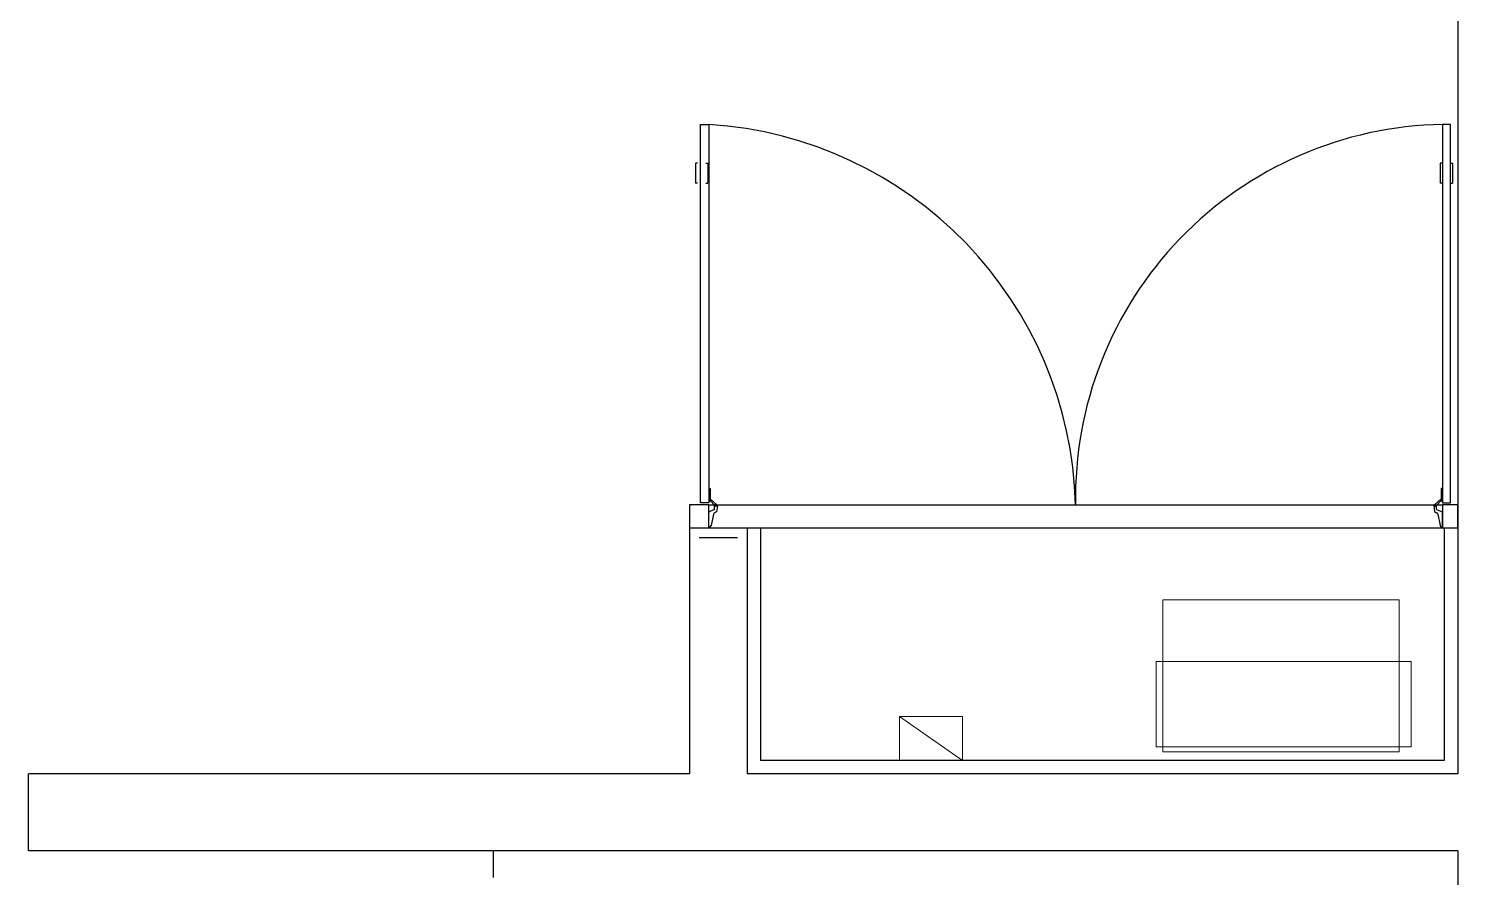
# Model space of a CAD drawing. Header units: millimetres. Extents: x 2552 to 3104, y 1319 to 1450.
# Drawn here: x 2656.541 to 2660.266, y 1392.225 to 1394.433 of the extents above; entities that cross this region are included whole.
import ezdxf

# ---------------------------------------------------------------- set-up
doc = ezdxf.new("R2010")
doc.units = ezdxf.units.MM
doc.layers.add('2COTA', color=1, linetype='Continuous', lineweight=9)
for name, color, linetype in [('ALV', 2, 'Continuous'), ('AR-ALV', 2, 'Continuous'), ('AR-ESQ-EXI', 7, 'Continuous'), ('AR-PIS', 1, 'Continuous'), ('AR-REV', 2, 'Continuous'), ('ESQ', 2, 'Continuous')]:
    doc.layers.add(name, color=color, linetype=linetype)

# ---------------------------------------------------------------- blocks, each defined once
blk = doc.blocks.new('ar 01-p')
at = {"layer": 'ESQ'}
for p, q in [((-1.0242, -0.579), (-2.9342, -0.579)), ((-2.9342, -0.5814), (-2.9319, -0.5814)), ((-2.922, -0.6144), (-2.9283, -0.5848)), ((-1.0365, -0.6144), (-1.0302, -0.5848)), ((-1.0242, -0.5814), (-1.0266, -0.5814)), ((-2.9188, -0.6269), (-2.9315, -0.6216)), ((-2.9136, -0.621), (-2.9192, -0.6178)), ((-2.9117, -0.6367), (-2.9136, -0.621)), ((-1.0468, -0.6367), (-1.0449, -0.6209)), ((-1.0449, -0.6209), (-1.0392, -0.6177)), ((-1.0396, -0.6269), (-1.027, -0.6216)), ((-1.0242, -0.639), (-2.9342, -0.639)), ((-2.9342, -0.6486), (-2.9306, -0.6486)), ((-2.9306, -0.681), (-2.9306, -0.6486)), ((-1.0278, -0.681), (-1.0278, -0.6486)), ((-1.0242, -0.6486), (-1.0278, -0.6486)), ((-2.9342, -0.681), (-2.9306, -0.681)), ((-1.0242, -0.681), (-1.0278, -0.681))]:
    blk.add_line(p, q, dxfattribs=at)
at = {"layer": 'ESQ', "linetype": 'Continuous'}
for p, q in [((-2.9342, -0.5814), (-2.9342, -0.6181)), ((-1.0242, -0.5814), (-1.0242, -0.6181)), ((-2.9188, -0.6269), (-2.9188, -0.6362)), ((-1.0396, -0.6269), (-1.0396, -0.6362)), ((-2.9186, -0.6375), (-2.9306, -0.6502)), ((-2.9135, -0.6393), (-2.9306, -0.6544)), ((-1.045, -0.6393), (-1.0278, -0.6544)), ((-1.0399, -0.6375), (-1.0278, -0.6502))]:
    blk.add_line(p, q, dxfattribs=at)
at = {"layer": 'ESQ'}
for points in [[(-2.9742, -0.639), (-2.9342, -0.639), (-2.9342, -0.579), (-2.9742, -0.579)], [(-1.0242, -0.639), (-0.9742, -0.639), (-0.9742, -0.579), (-1.0242, -0.579)]]:
    blk.add_lwpolyline(points, close=True, dxfattribs=at)
for points in [[(-2.9342, -1.6284), (-2.9342, -0.644), (-2.9552, -0.644), (-2.9552, -1.6284), (-2.9342, -1.6284)], [(-1.0242, -1.6284), (-1.0242, -0.644), (-1.0032, -0.644), (-1.0032, -1.6284), (-1.0242, -1.6284)], [(-2.9552, -1.4757), (-2.9609, -1.4757)], [(-2.9609, -1.5278), (-2.9609, -1.4757)], [(-2.9342, -1.4757), (-2.9286, -1.4757)], [(-2.9286, -1.5278), (-2.9286, -1.4757)], [(-1.0164, -1.4757), (-1.022, -1.4757)], [(-1.022, -1.5278), (-1.022, -1.4757)], [(-0.9954, -1.4757), (-0.9898, -1.4757)], [(-0.9898, -1.5278), (-0.9898, -1.4757)], [(-2.9552, -1.5278), (-2.9609, -1.5278)], [(-2.9342, -1.5278), (-2.9286, -1.5278)], [(-1.0164, -1.5278), (-1.022, -1.5278)], [(-0.9954, -1.5278), (-0.9898, -1.5278)]]:
    blk.add_lwpolyline(points, dxfattribs=at)
at = {"layer": 'ESQ', "linetype": 'Continuous'}
for centre in [(-2.9152, -0.6362), (-1.0432, -0.6362)]:
    blk.add_circle(centre, 0.00144, dxfattribs=at)
at = {"layer": 'ESQ'}
for centre, radius, start, end in [((-2.9319, -0.585), 0.0036, 2.8624, 90), ((-1.0266, -0.585), 0.0036, 90, 177.1376), ((-2.9184, -0.6143), 0.0036, 182.8624, 256), ((-1.0401, -0.6142), 0.0036, 284, 357.1376), ((-2.9505, -0.6571), 0.9715, 270.9608, 1.0536), ((-0.9617, -0.6124), 1.0179, 181.4953, 266.4762)]:
    blk.add_arc(centre, radius, start, end, dxfattribs=at)
at = {"layer": 'ESQ', "linetype": 'Continuous'}
for centre, radius, start, end in [((-2.9306, -0.6181), 0.0036, 180, 256), ((-1.0278, -0.6181), 0.0036, 284, 0), ((-2.9152, -0.6362), 0.0036, 180, 352), ((-2.9152, -0.6362), 0.00144, 180, 352), ((-1.0432, -0.6362), 0.0036, 188, 360), ((-1.0432, -0.6362), 0.00144, 188, 360)]:
    blk.add_arc(centre, radius, start, end, dxfattribs=at)

msp = doc.modelspace()

# ---------------------------------------------------------------- linework, layer by layer
at = {"layer": '2COTA'}
for p, q in [((2659.494, 1392.9469), (2659.494, 1392.5514)), ((2659.494, 1392.9469), (2660.1093, 1392.9469)), ((2660.1093, 1392.9469), (2660.1093, 1392.5514)), ((2658.9727, 1392.5293), (2658.8088, 1392.6436)), ((2659.494, 1392.5514), (2660.1093, 1392.5514))]:
    msp.add_line(p, q, dxfattribs=at)
for points in [[(2660.1406, 1392.7869), (2660.1406, 1392.5646), (2659.4771, 1392.5646), (2659.4771, 1392.7869)], [(2658.9727, 1392.5293), (2658.8088, 1392.5293), (2658.8088, 1392.6436), (2658.9727, 1392.6436)]]:
    msp.add_lwpolyline(points, close=True, dxfattribs=at)
at = {"layer": 'ALV'}
for p, q in [((2660.2661, 1404.5142), (2660.2618, 1392.4943)), ((2658.2619, 1393.1343), (2658.2619, 1392.4943)), ((2658.4119, 1393.1343), (2658.4119, 1392.4943)), ((2658.4469, 1393.1343), (2658.4469, 1392.5293)), ((2660.2269, 1393.1343), (2660.2269, 1392.5293)), ((2658.2619, 1392.4943), (2656.5414, 1392.4943)), ((2656.5414, 1392.2943), (2656.5414, 1392.4943)), ((2660.2618, 1392.4943), (2658.4119, 1392.4943)), ((2660.2269, 1392.5293), (2658.4469, 1392.5293)), ((2660.2618, 1392.2943), (2656.5414, 1392.2943)), ((2660.2618, 1392.2943), (2660.2618, 1389.4099))]:
    msp.add_line(p, q, dxfattribs=at)
at = {"layer": 'AR-ALV'}
msp.add_line((2658.2869, 1393.1093), (2658.3869, 1393.1093), dxfattribs=at)
at = {"layer": 'AR-ESQ-EXI'}
for p, q in [((2658.4119, 1393.1343), (2658.4469, 1393.1343)), ((2660.2269, 1393.1343), (2660.2619, 1393.1343))]:
    msp.add_line(p, q, dxfattribs=at)
at = {"layer": 'AR-PIS'}
msp.add_line((2657.752, 1392.2249), (2657.752, 1392.2943), dxfattribs=at)
at = {"layer": 'AR-REV'}
msp.add_line((2658.2619, 1393.1343), (2658.4119, 1393.1343), dxfattribs=at)

# ---------------------------------------------------------------- block references
at = {"layer": 'AR-ESQ-EXI', "rotation": 180.0000879735538}
msp.add_blockref('ar 01-p', (2657.2877, 1392.5553), dxfattribs=at)

doc.saveas('drawing.dxf')
